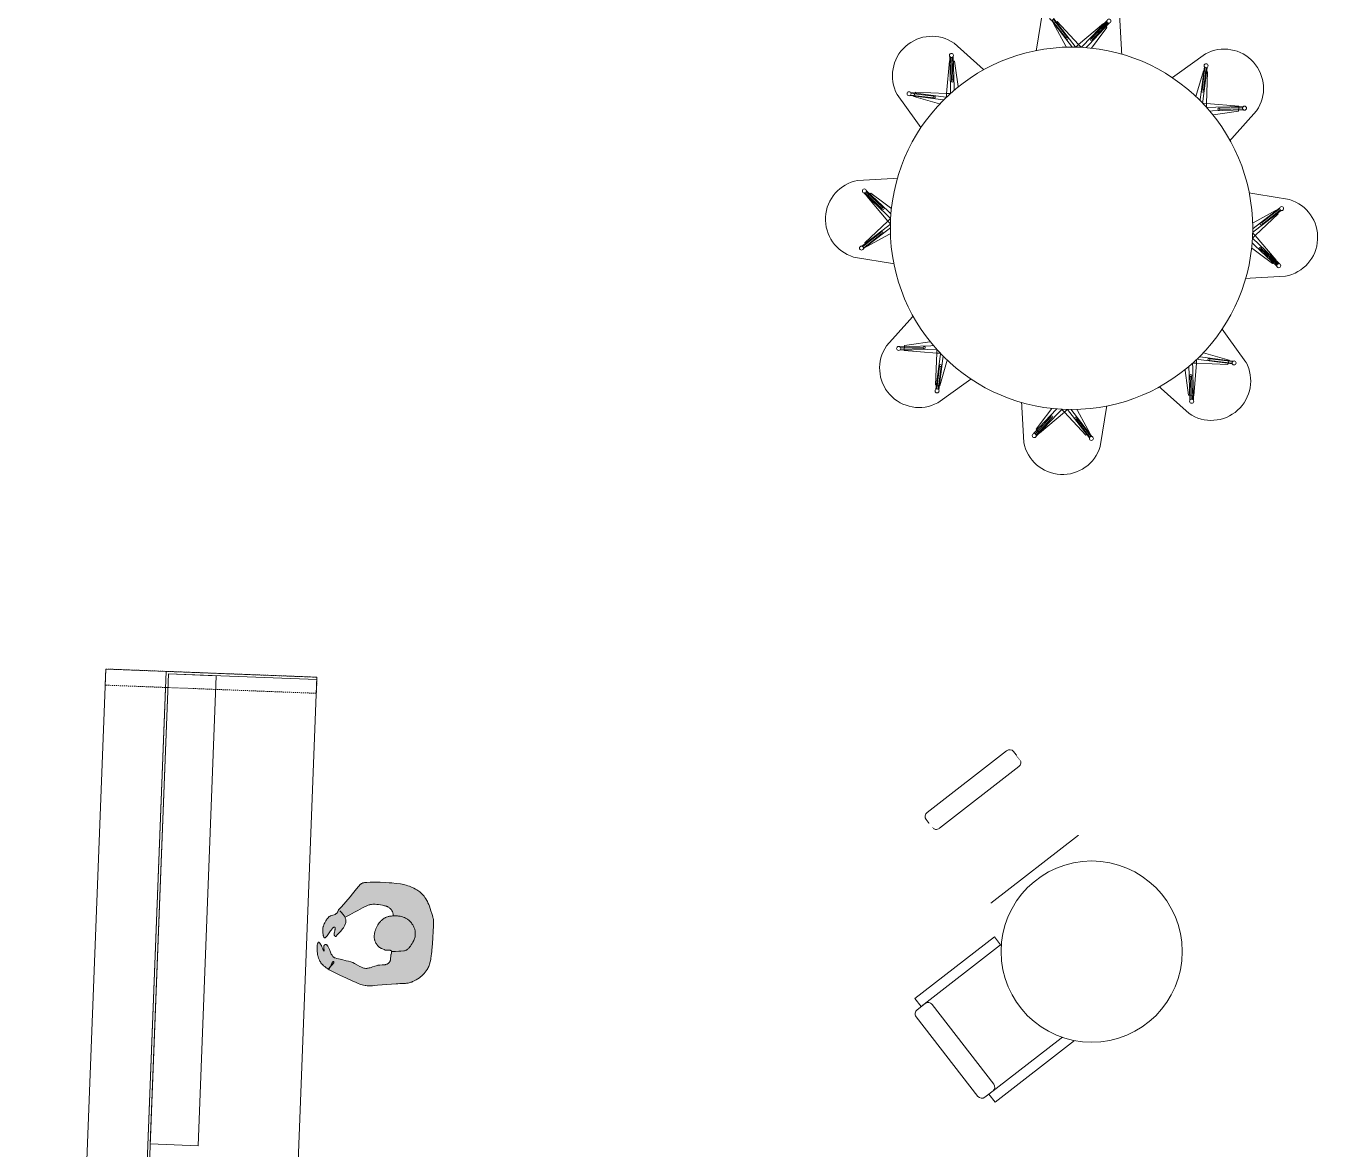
# Model space of a CAD drawing. Header units: millimetres. Extents: x 17924 to 83548, y -4690 to 56252.
# Drawn here: x 75173 to 81602, y 27943 to 33521 of the extents above; entities that cross this region are included whole.
import ezdxf

# ---------------------------------------------------------------- set-up
doc = ezdxf.new("R2010")
doc.units = ezdxf.units.MM
doc.header["$MEASUREMENT"] = 0
doc.linetypes.add('DGN Style 2', pattern=[10, 6, -4])
for name, color, linetype, lineweight in [('FIXT-JNRY-PART', 42, 'Continuous', 0), ('FURN', 40, 'Continuous', 0), ('FURN-FREE', 1, 'Continuous', 0), ('PRES-FILL', 7, 'Continuous', 0), ('PRES-PEOP', 42, 'Continuous', 0)]:
    doc.layers.add(name, color=color, linetype=linetype, lineweight=lineweight)

# ---------------------------------------------------------------- blocks, each defined once
blk = doc.blocks.new('*U40')
at = {"layer": 'PRES-FILL', "linetype": 'ByBlock', "lineweight": -2}
h = blk.add_hatch(color=0, dxfattribs=at)
edge = h.paths.add_edge_path(flags=16)
edge.add_spline(control_points=[(-87.1, -291.1), (-88.9, -288.5), (-89.4, -283.3), (-89.5, -277.4)], knot_values=[0, 0, 0, 0, 1, 1, 1, 1], degree=3, periodic=0)
edge.add_spline(control_points=[(-89.5, -277.4), (-94.1, -264.3), (-102.3, -248.1), (-95, -247.6), (-88, -247), (-89.7, -264.1), (-89.5, -277.4)], knot_values=[0, 0, 0, 0, 0.509531, 0.509531, 0.509531, 1, 1, 1, 1], degree=3, periodic=0)
edge.add_spline(control_points=[(-89.5, -277.4), (-87.5, -283), (-86.2, -288.1), (-87.1, -291.1)], knot_values=[0, 0, 0, 0, 1, 1, 1, 1], degree=3, periodic=0)
edge.add_spline(control_points=[(-87.1, -291.1), (-86, -292.7), (-84.3, -293.3), (-82, -292.6), (-63.6, -286.7), (-44.9, -280.7), (-26.4, -274.1), (-4, -266.1), (18.4, -258.1), (40.8, -249.8), (62.1, -241.9), (84, -234.3), (102, -220.3), (117.4, -208.3), (129.9, -193.2), (142.6, -178.6), (163, -155.2), (182.9, -131.3), (203.2, -107.9), (213.2, -96.5), (224.2, -86), (234.3, -74.7), (246.7, -60.8), (254.8, -44.4), (259.7, -25), (268.8, 10.8), (269.4, 46.9), (252.7, 77.9), (241.3, 99.1), (227.3, 117.8), (212, 135.7), (198.2, 151.6), (184.4, 167.6), (170.6, 183.5), (153.9, 202.7), (137.1, 221.9), (119.8, 240.6), (106.8, 254.7), (88.4, 262.4), (71.1, 271.5), (49.3, 282.9), (28.3, 292.7), (3.3, 297.3), (-21.5, 302), (-44.7, 298.6), (-68.4, 290.7), (-91.1, 283.2), (-111.9, 273.8), (-130.5, 259.8), (-157.5, 239.5), (-182.8, 217.5), (-207.6, 194.9), (-226.2, 177.9), (-244, 160), (-260.3, 140.7), (-265.4, 134.8), (-270.1, 127.5), (-269.8, 119.5), (-269, 91.5), (-265, 65.1), (-263.2, 38), (-261.2, 9.3), (-260.2, -19.6), (-257.9, -48.3), (-257.6, -51.7), (-255, -54.6), (-254.2, -58), (-253.4, -61.6), (-253.2, -65.2), (-253.5, -68.8), (-254.4, -82.4), (-267.6, -92.2), (-268.2, -106.7), (-269, -125.4), (-262.5, -142.7), (-255.6, -157.8), (-248.2, -173.7), (-230.6, -189), (-215.1, -195.9), (-194.6, -205.1), (-227.5, -119.8), (-210.4, -122.7), (-200.6, -124.4), (-194.9, -152.8), (-181.9, -153.3), (-179.8, -153.3), (-175.7, -153.3), (-175.6, -151), (-174.7, -121.2), (-175.9, -84.2), (-191.9, -63.8), (-196.2, -58.4), (-202.4, -54.5), (-209.7, -51.7)], knot_values=[0, 0, 0, 0, 0.004098, 0.004098, 0.004098, 0.036354, 0.036354, 0.036354, 0.07573, 0.07573, 0.07573, 0.113201, 0.113201, 0.113201, 0.145266, 0.145266, 0.145266, 0.196552, 0.196552, 0.196552, 0.221625, 0.221625, 0.221625, 0.252365, 0.252365, 0.252365, 0.309173, 0.309173, 0.309173, 0.348127, 0.348127, 0.348127, 0.382965, 0.382965, 0.382965, 0.425054, 0.425054, 0.425054, 0.456865, 0.456865, 0.456865, 0.496842, 0.496842, 0.496842, 0.536467, 0.536467, 0.536467, 0.574696, 0.574696, 0.574696, 0.630228, 0.630228, 0.630228, 0.671879, 0.671879, 0.671879, 0.684675, 0.684675, 0.684675, 0.729775, 0.729775, 0.729775, 0.777357, 0.777357, 0.777357, 0.783126, 0.783126, 0.783126, 0.789055, 0.789055, 0.789055, 0.811446, 0.811446, 0.811446, 0.840448, 0.840448, 0.840448, 0.871083, 0.871083, 0.871083, 0.911485, 0.911485, 0.911485, 0.934486, 0.934486, 0.934486, 0.938181, 0.938181, 0.938181, 0.987094, 0.987094, 0.987094, 1, 1, 1, 1], degree=3, periodic=0)
edge.add_line((-209.7, -51.7), (-194, 0))
edge.add_spline(control_points=[(-194, 0), (-187, 22.7), (-179.6, 45.3), (-171.5, 67.7), (-163, 91.4), (-139.6, 107.6), (-118.7, 121.9), (-107.4, 129.7), (-96.1, 136.5), (-80.5, 136.9), (-68.4, 137.2), (-58.5, 133.8), (-50.1, 127.2)], knot_values=[0, 0, 0, 0, 0.324205, 0.324205, 0.324205, 0.66843, 0.66843, 0.66843, 0.855113, 0.855113, 0.855113, 1, 1, 1, 1], degree=3, periodic=0)
edge.add_line((-50.1, 127.2), (-43.4, 121.9))
edge.add_spline(control_points=[(-43.4, 121.9), (-53, 112), (-61.7, 101.2), (-66.2, 86.4), (-72, 67.4), (-70.6, 51.9), (-65.8, 32.4), (-60.9, 12.4), (-52.4, -3.9), (-40.5, -16.6), (-29.8, -28), (-15.7, -35.9), (4.1, -37.8), (21.4, -39.5), (32.8, -32.6), (46, -27.7), (56.1, -23.9), (64, -4.3), (73.4, -9.4), (78.2, -11.9), (80, -18.4), (83, -23.2), (90.4, -35.2), (104.9, -43.5), (103.9, -59.9), (102.6, -82.9), (81.9, -92.8), (71.8, -109.6), (62.8, -124.7), (56.9, -143.1), (45.7, -155.8), (27.6, -176.6), (-8.7, -176.6), (-33.9, -189.3), (-57.3, -201), (-80, -218.6), (-102.9, -230.2), (-126.4, -242.2), (-170.3, -203.5), (-183.9, -215.1), (-185.4, -216.4), (-186.2, -221.3), (-185.7, -224), (-184, -232.5), (-161.6, -243.7), (-165.3, -244.4), (-170.3, -245.4), (-189.8, -234), (-202.1, -232.4), (-207, -231.8), (-219.2, -228.5), (-217.4, -233.8), (-214.3, -243.7), (-208.3, -250.8), (-201.7, -257.1), (-184.8, -273.2), (-168.6, -289.9), (-141.4, -295.4), (-121.8, -299.2), (-104.3, -296.7), (-90.1, -293.9), (-88.5, -293.6), (-87.5, -292.6), (-87.1, -291.1)], knot_values=[0, 0, 0, 0, 0.044568, 0.044568, 0.044568, 0.101682, 0.101682, 0.101682, 0.159954, 0.159954, 0.159954, 0.212108, 0.212108, 0.212108, 0.25772, 0.25772, 0.25772, 0.292514, 0.292514, 0.292514, 0.310285, 0.310285, 0.310285, 0.355053, 0.355053, 0.355053, 0.417583, 0.417583, 0.417583, 0.47369, 0.47369, 0.47369, 0.564976, 0.564976, 0.564976, 0.649839, 0.649839, 0.649839, 0.736981, 0.736981, 0.736981, 0.746599, 0.746599, 0.746599, 0.777051, 0.777051, 0.777051, 0.817948, 0.817948, 0.817948, 0.83422, 0.83422, 0.83422, 0.863911, 0.863911, 0.863911, 0.939425, 0.939425, 0.939425, 0.993629, 0.993629, 0.993629, 1, 1, 1, 1], degree=3, periodic=0)
at = {"layer": 'PRES-PEOP', "color": 0, "linetype": 'ByBlock', "lineweight": -2, "flags": 128}
for points in [[(-250.1, -46.7), (-245.7, -46.6), (-237.5, -46.8), (-230.4, -47.4), (-224.5, -48.2), (-219.5, -49.2), (-215.2, -50.3), (-211.7, -51.4), (-208.7, -52.4), (-206.2, -53.5), (-202, -55.6), (-199.2, -57.3), (-197.2, -58.8), (-194.4, -61.2), (-191.9, -63.8), (-189.1, -67.7), (-186.7, -71.7), (-184.7, -75.7), (-183.1, -79.6), (-181.7, -83.5), (-180.6, -87.3), (-178.9, -94.7), (-177.8, -101.4), (-177, -107.5), (-176.1, -118.3), (-175.7, -126.6), (-175.5, -139), (-175.6, -151), (-175.6, -151.3), (-175.6, -151.5), (-175.7, -151.6), (-175.8, -151.8), (-175.9, -151.9), (-176, -152.1), (-176.1, -152.2), (-176.3, -152.4), (-176.6, -152.6), (-176.8, -152.7), (-177.1, -152.8), (-177.4, -152.9), (-177.7, -153), (-178.2, -153.1), (-178.7, -153.2), (-179.1, -153.2), (-179.9, -153.3), (-180.4, -153.3), (-180.9, -153.3), (-181.1, -153.3), (-181.6, -153.3), (-181.9, -153.3), (-183.1, -153.1), (-184.2, -152.8), (-185.2, -152.4), (-186.2, -151.9), (-187.1, -151.4), (-188.8, -150), (-190.4, -148.4), (-191.8, -146.8), (-193, -145.1), (-195.3, -141.7), (-199, -135.4), (-200.4, -133.1), (-201.6, -131.2), (-202.6, -129.5), (-203.6, -128.2), (-204.4, -127.2), (-205.8, -125.5), (-206.9, -124.5), (-207.8, -123.8), (-209.1, -123.1), (-209.7, -122.9), (-210.4, -122.7), (-211.9, -122.7), (-213, -123.1), (-213.9, -124), (-214.5, -125.1), (-215, -126.6), (-215.3, -128.2), (-215.4, -130.1), (-215.5, -132), (-215.4, -134.1), (-215.3, -136.3), (-214.8, -140.8), (-214.2, -145.4), (-213.4, -150), (-210.3, -167.7), (-209.3, -174.1), (-208.6, -179.4), (-208.2, -183.6), (-208, -186.9), (-208.1, -189.5), (-208.3, -191.5), (-208.6, -193), (-209, -194.2), (-209.4, -195), (-210.3, -196), (-211.3, -196.5), (-212.1, -196.6), (-213.5, -196.5), (-215.1, -195.9), (-218.1, -194.5), (-220.8, -193), (-223.5, -191.4), (-228.4, -188.2), (-232.6, -185.1), (-236.1, -182.1), (-239.1, -179.4), (-241.7, -176.9), (-245.9, -172.4), (-248.7, -168.8), (-250.7, -166.1), (-253.3, -162), (-254.5, -159.9), (-255.6, -157.8), (-258.1, -152), (-260.3, -146.9), (-262.1, -142.2), (-263.5, -138), (-264.6, -134.3), (-265.5, -131), (-266.8, -125.1), (-267.5, -120.6), (-267.9, -117.2), (-268.2, -112), (-268.2, -106.7), (-267.9, -104), (-267.5, -101.6), (-266.8, -99.4), (-266.1, -97.4), (-265.3, -95.6), (-263.7, -92.2), (-257.3, -80.8), (-255.9, -77.9), (-255, -75.7), (-254.4, -74), (-253.8, -71.4), (-253.5, -68.8), (-253.4, -67.4), (-253.4, -66.2), (-253.4, -65.2), (-253.4, -63.4), (-253.5, -62.1), (-253.6, -61), (-253.9, -59.5), (-254.2, -58), (-254.4, -57.4), (-254.6, -56.8), (-254.8, -56.3), (-255.2, -55.3), (-256.9, -51.8), (-257.3, -51), (-257.5, -50.3), (-257.6, -49.8), (-257.8, -49), (-257.9, -48.3), (-259.4, -26.7), (-261.2, 5.6), (-263.2, 38), (-264.9, 58.2), (-267.8, 88.6), (-269.1, 104), (-269.8, 119.5), (-269.8, 121), (-269.7, 122.4), (-269.5, 123.7), (-269.3, 124.9), (-269, 126), (-268.3, 128), (-267.6, 129.7), (-266.9, 131.2), (-266.2, 132.5), (-264.9, 134.7), (-263.8, 136.3), (-262.1, 138.6), (-260.3, 140.7), (-254.1, 147.9), (-243, 160.1), (-234.4, 169.1), (-221.2, 182.2), (-207.6, 194.9), (-188.9, 211.7), (-174.6, 224.1), (-163.8, 233.3), (-147.3, 246.7), (-130.5, 259.8), (-123.4, 264.8), (-117, 268.9), (-111.4, 272.2), (-106.3, 275), (-97.2, 279.4), (-90.2, 282.5), (-79.4, 286.8), (-68.4, 290.7), (-59.5, 293.4), (-51.8, 295.5), (-45, 296.9), (-39.1, 297.9), (-33.9, 298.6), (-29.3, 299), (-21.3, 299.4), (-15.2, 299.4), (-10.7, 299.1), (-3.7, 298.4), (3.3, 297.3), (12.5, 295.3), (20.3, 293.3), (26.9, 291.2), (32.6, 289.2), (42.4, 285.3), (49.6, 282.1), (60.3, 277), (71.1, 271.5), (84.2, 264.8), (93.9, 259.7), (101, 255.6), (106.1, 252.3), (109.7, 249.7), (112.4, 247.6), (116.2, 244.2), (119.8, 240.6), (132.7, 226.5), (151.7, 205.1), (170.6, 183.5), (191.3, 159.6), (212, 135.7), (217.7, 128.9), (222.5, 122.9), (230.7, 112.2), (236.6, 104), (240.9, 97.7), (247, 87.9), (252.7, 77.9), (255.6, 72), (258, 66.4), (259.9, 61.1), (261.5, 56), (262.7, 51.2), (264.5, 42.1), (265.5, 33.9), (265.9, 26.7), (266, 20.4), (265.5, 9.2), (264.6, 0.7), (263.7, -5.7), (261.9, -15.4), (259.7, -25), (257.7, -32.1), (255.7, -38.2), (253.8, -43.3), (251.9, -47.6), (250.1, -51.3), (248.5, -54.4), (245.4, -59.8), (242.9, -63.7), (240.9, -66.5), (237.7, -70.7), (234.3, -74.7), (226.6, -83.1), (214.8, -95.4), (208.9, -101.6), (203.2, -107.9), (172.9, -143.3), (142.6, -178.6), (133.1, -189.6), (125.8, -197.8), (120.2, -203.8), (115.9, -208.1), (112.5, -211.3), (107.4, -215.9), (102, -220.3), (98.6, -222.8), (92, -227.2), (86, -230.7), (80.6, -233.6), (75.8, -235.9), (67.1, -239.7), (54, -244.9), (40.8, -249.8), (7.2, -262.1), (-26.4, -274.1), (-40.3, -278.9), (-61.2, -285.9), (-82, -292.6), (-83.3, -292.9), (-84.4, -292.9), (-85.4, -292.6), (-86.2, -292.1), (-86.8, -291.4), (-87.4, -290.6), (-87.9, -289.7), (-88.3, -288.7), (-88.6, -287.6), (-88.9, -286.4), (-89.3, -283.9), (-89.5, -281.2), (-89.8, -259.2), (-90, -256.8), (-90.2, -254.8), (-90.5, -253.2), (-90.8, -252), (-91.1, -251), (-91.4, -250.2), (-92.1, -249.1), (-92.6, -248.4), (-93.1, -248), (-94, -247.7), (-95, -247.6), (-95.9, -247.7), (-96.6, -248.1), (-97.1, -248.7), (-97.5, -249.4), (-97.7, -250.3), (-97.7, -251.2), (-97.6, -252.3), (-97.5, -253.4), (-97.3, -254.6), (-96.6, -257.1), (-95.8, -259.6), (-95, -262.1), (-93.1, -267.2), (-89.8, -276.2), (-88.7, -279.5), (-87.9, -282.2), (-87.3, -284.5), (-87, -286.3), (-86.8, -287.8), (-86.8, -289), (-86.9, -289.9), (-87, -290.7), (-87.4, -291.9), (-87.8, -292.6), (-88.3, -293), (-89.1, -293.6), (-90.1, -293.9), (-95.6, -294.9), (-100.6, -295.8), (-105.2, -296.4), (-109.4, -296.9), (-113.1, -297.2), (-116.4, -297.4), (-122.4, -297.5), (-127.1, -297.3), (-130.6, -297.1), (-135.9, -296.4), (-141.4, -295.4), (-146.3, -294.1), (-150.7, -292.7), (-154.7, -291.3), (-158.2, -289.8), (-161.5, -288.3), (-167.3, -285.1), (-172.1, -282.1), (-176.1, -279.3), (-182.9, -274.1), (-187.7, -270), (-194.8, -263.6), (-201.7, -257.1), (-204.2, -254.7), (-206.3, -252.5), (-208.1, -250.5), (-209.6, -248.7), (-210.8, -247), (-211.9, -245.5), (-213.6, -242.8), (-214.7, -240.7), (-215.5, -239.1), (-216.6, -236.5), (-217.4, -233.8), (-217.5, -233.4), (-217.5, -233), (-217.5, -232.6), (-217.4, -232.3), (-217.3, -232), (-217.1, -231.8), (-216.9, -231.6), (-216.6, -231.5), (-216.3, -231.3), (-216.1, -231.2), (-215.4, -231.1), (-214.8, -231), (-214.1, -230.9), (-213.4, -230.9), (-212.7, -230.9), (-211.3, -231), (-210.1, -231.2), (-207.9, -231.5), (-206.3, -231.8), (-205.1, -232), (-204.3, -232.1), (-203.7, -232.2), (-202.8, -232.3), (-202.1, -232.4), (-199.7, -232.8), (-197.3, -233.4), (-195, -234), (-192.8, -234.8), (-188.6, -236.3), (-184.8, -237.8), (-181.6, -239.1), (-178.9, -240.3), (-176.6, -241.2), (-174.7, -242), (-173.2, -242.6), (-171.9, -243.1), (-170.8, -243.5), (-169, -244), (-167.9, -244.3), (-167.1, -244.4), (-166.1, -244.5), (-165.3, -244.4), (-165, -244.3), (-164.9, -244.1), (-164.9, -243.9), (-165.1, -243.7), (-165.3, -243.4), (-165.6, -243.1), (-165.9, -242.8), (-166.3, -242.4), (-167.2, -241.7), (-168.3, -240.9), (-169.4, -240.1), (-170.5, -239.3), (-171.7, -238.5), (-173.9, -236.9), (-175.9, -235.4), (-177.6, -234.1), (-179.1, -232.9), (-180.3, -231.8), (-181.3, -230.8), (-182.1, -230), (-183.4, -228.5), (-184.2, -227.3), (-184.8, -226.5), (-185.1, -225.9), (-185.4, -224.9), (-185.7, -224), (-185.7, -223.5), (-185.8, -222.9), (-185.8, -222.4), (-185.8, -221.9), (-185.7, -220.9), (-185.7, -220), (-185.5, -219.2), (-185.4, -218.5), (-185.3, -218), (-185.2, -217.5), (-185.1, -217.1), (-184.9, -216.8), (-184.7, -216.3), (-184.5, -215.9), (-184.4, -215.7), (-184.2, -215.3), (-183.9, -215.1), (-182.6, -214.1), (-181.1, -213.4), (-179.6, -213), (-177.9, -212.8), (-176.2, -212.8), (-174.5, -212.9), (-170.8, -213.6), (-167.1, -214.6), (-163.4, -215.8), (-159.8, -217.2), (-152.7, -220.2), (-139.6, -225.8), (-134.6, -227.8), (-130.2, -229.3), (-126.4, -230.5), (-123.2, -231.3), (-120.4, -231.8), (-115.7, -232.4), (-112.2, -232.5), (-109.8, -232.3), (-106.2, -231.5), (-102.9, -230.2), (-94.3, -225.6), (-86.8, -221.2), (-73.7, -213), (-53.9, -200.5), (-43.9, -194.7), (-33.9, -189.3), (-29, -187), (-24.3, -185.2), (-15, -182.1), (1.9, -177.5), (14.4, -173.8), (19, -172.3), (22.9, -170.8), (29.4, -168), (33.9, -165.5), (37.2, -163.4), (41.7, -159.9), (43.8, -157.9), (45.7, -155.8), (47.8, -153.4), (49.6, -151), (52.7, -146.2), (55.3, -141.8), (57.4, -137.9), (60.9, -130.7), (66.2, -120), (68.9, -114.7), (71.8, -109.6), (73.8, -106.5), (75.9, -103.8), (80.1, -98.8), (88, -90.5), (91, -87.3), (93.4, -84.5), (95.5, -81.9), (97.1, -79.6), (98.5, -77.5), (100.5, -73.6), (101.8, -70.5), (102.6, -68), (103.5, -64.1), (103.8, -62.1), (103.9, -59.9), (104, -58.4), (104, -57), (103.7, -54.3), (103.1, -52), (102.5, -49.9), (101.7, -47.9), (100.8, -46.2), (99.9, -44.7), (83, -23.2), (82.4, -22.3), (78.6, -15), (78.1, -14.1), (77.6, -13.4), (76.7, -12.2), (76, -11.4), (75.4, -10.8), (74.9, -10.4), (74.2, -9.8), (73.4, -9.4), (72.5, -9), (71.6, -8.7), (70.8, -8.6), (70, -8.5), (69.3, -8.6), (68.5, -8.7), (67.8, -9), (66.5, -9.6), (65.2, -10.3), (64.1, -11.2), (63, -12.1), (62, -13.1), (60.1, -15), (56.7, -18.7), (54.2, -21.5), (52.2, -23.5), (50.7, -24.8), (49.6, -25.7), (48.7, -26.3), (47.4, -27.1), (46, -27.7), (41.1, -29.6), (32.7, -33), (29.5, -34.2), (26.6, -35.2), (24.1, -35.9), (21.8, -36.5), (17.7, -37.3), (14.5, -37.8), (12, -38), (8.2, -38), (6.2, -37.9), (4.1, -37.8), (0.5, -37.4), (-2.8, -36.8), (-5.8, -36.2), (-8.5, -35.6), (-11, -34.9), (-15.4, -33.4), (-19.1, -31.9), (-22.2, -30.4), (-24.8, -29), (-27, -27.7), (-30.6, -25.2), (-33.3, -23.2), (-37, -20), (-40.5, -16.6), (-42.7, -14.2), (-46.6, -9.4), (-49.8, -5), (-52.4, -0.9), (-54.6, 2.8), (-56.3, 6.1), (-57.8, 9.2), (-60.2, 14.6), (-61.8, 18.9), (-64, 25.5), (-65.8, 32.4), (-66.6, 36), (-68, 42.5), (-68.9, 48), (-69.5, 52.8), (-69.8, 56.9), (-69.9, 60.5), (-69.9, 63.6), (-69.6, 69.2), (-69.2, 73.3), (-68.6, 76.5), (-67.6, 81.4), (-66.2, 86.4), (-65.3, 89.2), (-64.3, 91.8), (-63.3, 94.1), (-61.3, 98.4), (-59.3, 101.9), (-57.5, 104.8), (-55.8, 107.3), (-52.7, 111.5), (-50.2, 114.5), (-46.3, 118.9), (-42.3, 123.1), (-37.2, 128.3), (-32.5, 132.7), (-28.3, 136.4), (-24.5, 139.5), (-21.1, 142.1), (-18, 144.3), (-12.4, 148), (-7.9, 150.5), (-4.4, 152.2), (1, 154.6), (6.7, 156.6), (10.4, 157.8), (13.8, 158.6), (17, 159.3), (19.9, 159.8), (25.5, 160.4), (30.2, 160.6), (34.4, 160.6), (38, 160.4), (44.4, 159.8), (49.1, 159), (56.3, 157.5), (63.4, 155.6), (67.7, 154.1), (71.7, 152.6), (75.4, 150.9), (78.7, 149.1), (81.7, 147.3), (84.5, 145.4), (89.5, 141.7), (93.6, 138.1), (97, 134.7), (99.8, 131.6), (102.1, 128.7), (105.8, 123.5), (108.3, 119.4), (109.9, 116.3), (112.1, 111.4), (113.9, 106.4), (116.7, 97.3), (119.1, 89.1), (120.8, 81.7), (122.1, 75.3), (122.9, 69.7), (123.3, 64.8), (123.4, 60.6), (123.3, 57), (123, 54), (122.5, 51.3), (121.5, 46.9), (120.3, 43.6), (119.3, 41.3), (117.3, 38), (115, 34.8), (105.6, 23.9), (98.3, 15.8), (87.3, 3.9), (76.2, -7.9)], [(-209.7, -51.7), (-201.8, -25.9), (-194, 0), (-188.7, 17), (-180.4, 42.4), (-171.5, 67.7), (-169.8, 72), (-167.8, 76), (-165.7, 79.6), (-163.6, 82.8), (-161.4, 85.7), (-157, 91), (-152.8, 95.4), (-148.9, 99.1), (-141.6, 105.3), (-136, 109.7), (-127.3, 115.9), (-118.7, 121.9), (-114.5, 124.8), (-110.7, 127.1), (-107.4, 129.1), (-104.4, 130.7), (-101.7, 132), (-99.3, 133), (-97.2, 133.8), (-93.3, 135), (-90.3, 135.8), (-87.9, 136.2), (-84.3, 136.7), (-80.5, 136.9), (-78.3, 136.9), (-76.2, 136.8), (-74.3, 136.7), (-72.6, 136.5), (-69.4, 136), (-66.7, 135.4), (-64.4, 134.8), (-62.5, 134.1), (-60.8, 133.5), (-58, 132.2), (-56, 131.1), (-54.5, 130.2), (-52.3, 128.8), (-50.1, 127.2), (-46.8, 124.6), (-43.4, 121.9)]]:
    blk.add_lwpolyline(points, dxfattribs=at)
blk = doc.blocks.new('*U282')
at = {"color": 0, "linetype": 'ByBlock', "lineweight": -2}
for p, q in [((-250, 275), (-225, 275)), ((275, 275), (275, -275))]:
    blk.add_line(p, q, dxfattribs=at)
at = {"color": 0, "linetype": 'ByBlock', "lineweight": -2, "extrusion": (0, 0, -1), "flags": 128}
for points in [[(225, 325), (-275, 325), (-275, 275), (225, 275), (225, 325)], [(225, -275), (-275, -275), (-275, -325), (225, -325), (225, -275)]]:
    blk.add_lwpolyline(points, close=True, dxfattribs=at)
for points in [[(275, 250), (275, -250)], [(175, -250), (175, 250)], [(250, -275), (200, -275)]]:
    blk.add_lwpolyline(points, dxfattribs=at)
at = {"color": 0, "linetype": 'ByBlock', "lineweight": -2}
for centre, start, end in [((-250, 250), 89.99997, 179.99997), ((-200, 250), 359.99997, 89.99997), ((-250, -250), 179.99997, 269.99997), ((-200, -250), 269.99997, 359.99997)]:
    blk.add_arc(centre, 25, start, end, dxfattribs=at)
blk = doc.blocks.new('*U283')
at = {"linetype": 'ByBlock', "lineweight": -2}
for p, q in [((-385.8, 48.8), (-370.5, 29.1)), ((-64.1, -366.1), (370.5, -29.1))]:
    blk.add_line(p, q, dxfattribs=at)
at = {"linetype": 'ByBlock', "lineweight": -2, "flags": 128}
for points in [[(-381.4, 83.9), (13.8, 390.3)], [(75, 311.2), (-320.1, 4.9)]]:
    blk.add_lwpolyline(points, dxfattribs=at)
at = {"color": 1, "linetype": 'ByBlock', "lineweight": -2, "flags": 128}
blk.add_lwpolyline([(48.8, 385.8), (79.5, 346.3)], dxfattribs=at)
at = {"linetype": 'ByBlock', "lineweight": -2, "extrusion": (0, 0, -1)}
for centre, start, end in [((-29.1, 370.5), 52.21307, 142.21307), ((-59.7, 331), 142.21307, 232.21307), ((366.1, 64.1), 322.21307, 52.21307), ((335.4, 24.6), 232.21307, 322.21307)]:
    blk.add_arc(centre, 25, start, end, dxfattribs=at)
at = {"linetype": 'ByBlock', "lineweight": -2}
for points in [[(64.1, 366.1), (370.5, -29.1), (410, 1.6), (103.7, 396.7)], [(-410, -1.6), (-103.7, -396.7), (-64.1, -366.1), (-370.5, 29.1)]]:
    blk.add_wipeout(points, dxfattribs=at)
blk = doc.blocks.new('DSR_5')
at = {"color": 0, "linetype": 'ByBlock', "lineweight": -2}
for p, q in [((-232, -217.6), (-187.2, 191.8)), ((-142.6, 144.7), (121, -162.8)), ((-140.3, 145.4), (-64.4, 59)), ((133.9, 158.6), (-136.7, -157.1)), ((-133, 148.5), (-58.5, 63.7)), ((-131.9, 128.2), (-113.5, 139.7)), ((-131, 152.9), (131, -152.9)), ((146.5, 146.2), (-120.3, -169.1)), ((-113.5, 139.7), (-1.1, 30.9)), ((-1.1, 30.9), (117.2, 142)), ((133.8, 150.9), (60, 62.7)), ((138.5, 146.5), (65.2, 58.9)), ((117.2, 142), (134.7, 123.3)), ((238, -217.6), (193.2, 191.8)), ((-42.5, -14.9), (-131.9, 128.2)), ((134.7, 123.3), (44.7, -10.6)), ((-42.5, -14.9), (-119.8, -132.1)), ((-96.5, -147.4), (3.2, -56.3)), ((3.2, -56.3), (103.4, -148.9)), ((118.4, -132.6), (44.7, -10.6)), ((128.1, -153.6), (51.8, -64.2)), ((-127.3, -153.5), (-52.1, -66.9)), ((-118.4, -160.3), (-43.6, -70.7)), ((120.9, -161.2), (43.1, -69.2)), ((-119.8, -132.1), (-96.5, -147.4)), ((103.4, -148.9), (118.4, -132.6)), ((-232, -217.6), (238, -217.6))]:
    blk.add_line(p, q, dxfattribs=at)
at = {"color": 0, "linetype": 'ByBlock', "lineweight": -2, "flags": 128}
blk.add_lwpolyline([(-42.5, -14.9), (-1.1, 30.9), (44.7, -10.6), (3.2, -56.3), (-42.5, -14.9)], close=True, dxfattribs=at)
at = {"color": 0, "linetype": 'ByBlock', "lineweight": -2}
for centre, radius in [((-141, 154.8), 10), ((143.1, 155.6), 10), ((-59.2, 58.1), 5), ((61.1, 58.1), 5), ((-47.3, -66.7), 5), ((47.6, -66.7), 5), ((-128, -163.1), 10), ((131, -163.1), 10)]:
    blk.add_circle(centre, radius, dxfattribs=at)
blk.add_arc((3, 145.6), 195.8, 13.66142, 166.33858, dxfattribs=at)
blk = doc.blocks.new('DSR_6')
at = {"color": 0, "linetype": 'ByBlock', "lineweight": -2}
for p, q in [((-232, -217.6), (-187.2, 191.8)), ((-142.6, 144.7), (121, -162.8)), ((-140.3, 145.4), (-64.4, 59)), ((133.9, 158.6), (-136.7, -157.1)), ((-133, 148.5), (-58.5, 63.7)), ((-131.9, 128.2), (-113.5, 139.7)), ((-131, 152.9), (131, -152.9)), ((146.5, 146.2), (-120.3, -169.1)), ((-113.5, 139.7), (-1.1, 30.9)), ((-1.1, 30.9), (117.2, 142)), ((133.8, 150.9), (60, 62.7)), ((138.5, 146.5), (65.2, 58.9)), ((117.2, 142), (134.7, 123.3)), ((238, -217.6), (193.2, 191.8)), ((-42.5, -14.9), (-131.9, 128.2)), ((134.7, 123.3), (44.7, -10.6)), ((-42.5, -14.9), (-119.8, -132.1)), ((-96.5, -147.4), (3.2, -56.3)), ((3.2, -56.3), (103.4, -148.9)), ((118.4, -132.6), (44.7, -10.6)), ((128.1, -153.6), (51.8, -64.2)), ((-127.3, -153.5), (-52.1, -66.9)), ((-118.4, -160.3), (-43.6, -70.7)), ((120.9, -161.2), (43.1, -69.2)), ((-119.8, -132.1), (-96.5, -147.4)), ((103.4, -148.9), (118.4, -132.6)), ((-232, -217.6), (238, -217.6))]:
    blk.add_line(p, q, dxfattribs=at)
at = {"color": 0, "linetype": 'ByBlock', "lineweight": -2, "flags": 128}
blk.add_lwpolyline([(-42.5, -14.9), (-1.1, 30.9), (44.7, -10.6), (3.2, -56.3), (-42.5, -14.9)], close=True, dxfattribs=at)
at = {"color": 0, "linetype": 'ByBlock', "lineweight": -2}
for centre, radius in [((-141, 154.8), 10), ((143.1, 155.6), 10), ((-59.2, 58.1), 5), ((61.1, 58.1), 5), ((-47.3, -66.7), 5), ((47.6, -66.7), 5), ((-128, -163.1), 10), ((131, -163.1), 10)]:
    blk.add_circle(centre, radius, dxfattribs=at)
blk.add_arc((3, 145.6), 195.8, 13.66142, 166.33858, dxfattribs=at)
blk = doc.blocks.new('DSR_7')
at = {"color": 0, "linetype": 'ByBlock', "lineweight": -2}
for p, q in [((-232, -217.6), (-187.2, 191.8)), ((-142.6, 144.7), (121, -162.8)), ((-140.3, 145.4), (-64.4, 59)), ((133.9, 158.6), (-136.7, -157.1)), ((-133, 148.5), (-58.5, 63.7)), ((-131.9, 128.2), (-113.5, 139.7)), ((-131, 152.9), (131, -152.9)), ((146.5, 146.2), (-120.3, -169.1)), ((-113.5, 139.7), (-1.1, 30.9)), ((-1.1, 30.9), (117.2, 142)), ((133.8, 150.9), (60, 62.7)), ((138.5, 146.5), (65.2, 58.9)), ((117.2, 142), (134.7, 123.3)), ((238, -217.6), (193.2, 191.8)), ((-42.5, -14.9), (-131.9, 128.2)), ((134.7, 123.3), (44.7, -10.6)), ((-42.5, -14.9), (-119.8, -132.1)), ((-96.5, -147.4), (3.2, -56.3)), ((3.2, -56.3), (103.4, -148.9)), ((118.4, -132.6), (44.7, -10.6)), ((128.1, -153.6), (51.8, -64.2)), ((-127.3, -153.5), (-52.1, -66.9)), ((-118.4, -160.3), (-43.6, -70.7)), ((120.9, -161.2), (43.1, -69.2)), ((-119.8, -132.1), (-96.5, -147.4)), ((103.4, -148.9), (118.4, -132.6)), ((-232, -217.6), (238, -217.6))]:
    blk.add_line(p, q, dxfattribs=at)
at = {"color": 0, "linetype": 'ByBlock', "lineweight": -2, "flags": 128}
blk.add_lwpolyline([(-42.5, -14.9), (-1.1, 30.9), (44.7, -10.6), (3.2, -56.3), (-42.5, -14.9)], close=True, dxfattribs=at)
at = {"color": 0, "linetype": 'ByBlock', "lineweight": -2}
for centre, radius in [((-141, 154.8), 10), ((143.1, 155.6), 10), ((-59.2, 58.1), 5), ((61.1, 58.1), 5), ((-47.3, -66.7), 5), ((47.6, -66.7), 5), ((-128, -163.1), 10), ((131, -163.1), 10)]:
    blk.add_circle(centre, radius, dxfattribs=at)
blk.add_arc((3, 145.6), 195.8, 13.66142, 166.33858, dxfattribs=at)
blk = doc.blocks.new('DSR_8')
at = {"color": 0, "linetype": 'ByBlock', "lineweight": -2}
for p, q in [((-232, -217.6), (-187.2, 191.8)), ((-142.6, 144.7), (121, -162.8)), ((-140.3, 145.4), (-64.4, 59)), ((133.9, 158.6), (-136.7, -157.1)), ((-133, 148.5), (-58.5, 63.7)), ((-131.9, 128.2), (-113.5, 139.7)), ((-131, 152.9), (131, -152.9)), ((146.5, 146.2), (-120.3, -169.1)), ((-113.5, 139.7), (-1.1, 30.9)), ((-1.1, 30.9), (117.2, 142)), ((133.8, 150.9), (60, 62.7)), ((138.5, 146.5), (65.2, 58.9)), ((117.2, 142), (134.7, 123.3)), ((238, -217.6), (193.2, 191.8)), ((-42.5, -14.9), (-131.9, 128.2)), ((134.7, 123.3), (44.7, -10.6)), ((-42.5, -14.9), (-119.8, -132.1)), ((-96.5, -147.4), (3.2, -56.3)), ((3.2, -56.3), (103.4, -148.9)), ((118.4, -132.6), (44.7, -10.6)), ((128.1, -153.6), (51.8, -64.2)), ((-127.3, -153.5), (-52.1, -66.9)), ((-118.4, -160.3), (-43.6, -70.7)), ((120.9, -161.2), (43.1, -69.2)), ((-119.8, -132.1), (-96.5, -147.4)), ((103.4, -148.9), (118.4, -132.6)), ((-232, -217.6), (238, -217.6))]:
    blk.add_line(p, q, dxfattribs=at)
at = {"color": 0, "linetype": 'ByBlock', "lineweight": -2, "flags": 128}
blk.add_lwpolyline([(-42.5, -14.9), (-1.1, 30.9), (44.7, -10.6), (3.2, -56.3), (-42.5, -14.9)], close=True, dxfattribs=at)
at = {"color": 0, "linetype": 'ByBlock', "lineweight": -2}
for centre, radius in [((-141, 154.8), 10), ((143.1, 155.6), 10), ((-59.2, 58.1), 5), ((61.1, 58.1), 5), ((-47.3, -66.7), 5), ((47.6, -66.7), 5), ((-128, -163.1), 10), ((131, -163.1), 10)]:
    blk.add_circle(centre, radius, dxfattribs=at)
blk.add_arc((3, 145.6), 195.8, 13.66142, 166.33858, dxfattribs=at)
blk = doc.blocks.new('DSR_9')
at = {"color": 0, "linetype": 'ByBlock', "lineweight": -2}
for p, q in [((-232, -217.6), (-187.2, 191.8)), ((-142.6, 144.7), (121, -162.8)), ((-140.3, 145.4), (-64.4, 59)), ((133.9, 158.6), (-136.7, -157.1)), ((-133, 148.5), (-58.5, 63.7)), ((-131.9, 128.2), (-113.5, 139.7)), ((-131, 152.9), (131, -152.9)), ((146.5, 146.2), (-120.3, -169.1)), ((-113.5, 139.7), (-1.1, 30.9)), ((-1.1, 30.9), (117.2, 142)), ((133.8, 150.9), (60, 62.7)), ((138.5, 146.5), (65.2, 58.9)), ((117.2, 142), (134.7, 123.3)), ((238, -217.6), (193.2, 191.8)), ((-42.5, -14.9), (-131.9, 128.2)), ((134.7, 123.3), (44.7, -10.6)), ((-42.5, -14.9), (-119.8, -132.1)), ((-96.5, -147.4), (3.2, -56.3)), ((3.2, -56.3), (103.4, -148.9)), ((118.4, -132.6), (44.7, -10.6)), ((128.1, -153.6), (51.8, -64.2)), ((-127.3, -153.5), (-52.1, -66.9)), ((-118.4, -160.3), (-43.6, -70.7)), ((120.9, -161.2), (43.1, -69.2)), ((-119.8, -132.1), (-96.5, -147.4)), ((103.4, -148.9), (118.4, -132.6)), ((-232, -217.6), (238, -217.6))]:
    blk.add_line(p, q, dxfattribs=at)
at = {"color": 0, "linetype": 'ByBlock', "lineweight": -2, "flags": 128}
blk.add_lwpolyline([(-42.5, -14.9), (-1.1, 30.9), (44.7, -10.6), (3.2, -56.3), (-42.5, -14.9)], close=True, dxfattribs=at)
at = {"color": 0, "linetype": 'ByBlock', "lineweight": -2}
for centre, radius in [((-141, 154.8), 10), ((143.1, 155.6), 10), ((-59.2, 58.1), 5), ((61.1, 58.1), 5), ((-47.3, -66.7), 5), ((47.6, -66.7), 5), ((-128, -163.1), 10), ((131, -163.1), 10)]:
    blk.add_circle(centre, radius, dxfattribs=at)
blk.add_arc((3, 145.6), 195.8, 13.66142, 166.33858, dxfattribs=at)
blk = doc.blocks.new('DSR_10')
at = {"color": 0, "linetype": 'ByBlock', "lineweight": -2}
for p, q in [((-232, -217.6), (-187.2, 191.8)), ((-142.6, 144.7), (121, -162.8)), ((-140.3, 145.4), (-64.4, 59)), ((133.9, 158.6), (-136.7, -157.1)), ((-133, 148.5), (-58.5, 63.7)), ((-131.9, 128.2), (-113.5, 139.7)), ((-131, 152.9), (131, -152.9)), ((146.5, 146.2), (-120.3, -169.1)), ((-113.5, 139.7), (-1.1, 30.9)), ((-1.1, 30.9), (117.2, 142)), ((133.8, 150.9), (60, 62.7)), ((138.5, 146.5), (65.2, 58.9)), ((117.2, 142), (134.7, 123.3)), ((238, -217.6), (193.2, 191.8)), ((-42.5, -14.9), (-131.9, 128.2)), ((134.7, 123.3), (44.7, -10.6)), ((-42.5, -14.9), (-119.8, -132.1)), ((-96.5, -147.4), (3.2, -56.3)), ((3.2, -56.3), (103.4, -148.9)), ((118.4, -132.6), (44.7, -10.6)), ((128.1, -153.6), (51.8, -64.2)), ((-127.3, -153.5), (-52.1, -66.9)), ((-118.4, -160.3), (-43.6, -70.7)), ((120.9, -161.2), (43.1, -69.2)), ((-119.8, -132.1), (-96.5, -147.4)), ((103.4, -148.9), (118.4, -132.6)), ((-232, -217.6), (238, -217.6))]:
    blk.add_line(p, q, dxfattribs=at)
at = {"color": 0, "linetype": 'ByBlock', "lineweight": -2, "flags": 128}
blk.add_lwpolyline([(-42.5, -14.9), (-1.1, 30.9), (44.7, -10.6), (3.2, -56.3), (-42.5, -14.9)], close=True, dxfattribs=at)
at = {"color": 0, "linetype": 'ByBlock', "lineweight": -2}
for centre, radius in [((-141, 154.8), 10), ((143.1, 155.6), 10), ((-59.2, 58.1), 5), ((61.1, 58.1), 5), ((-47.3, -66.7), 5), ((47.6, -66.7), 5), ((-128, -163.1), 10), ((131, -163.1), 10)]:
    blk.add_circle(centre, radius, dxfattribs=at)
blk.add_arc((3, 145.6), 195.8, 13.66142, 166.33858, dxfattribs=at)
blk = doc.blocks.new('DSR_11')
at = {"color": 0, "linetype": 'ByBlock', "lineweight": -2}
for p, q in [((-232, -217.6), (-187.2, 191.8)), ((-142.6, 144.7), (121, -162.8)), ((-140.3, 145.4), (-64.4, 59)), ((133.9, 158.6), (-136.7, -157.1)), ((-133, 148.5), (-58.5, 63.7)), ((-131.9, 128.2), (-113.5, 139.7)), ((-131, 152.9), (131, -152.9)), ((146.5, 146.2), (-120.3, -169.1)), ((-113.5, 139.7), (-1.1, 30.9)), ((-1.1, 30.9), (117.2, 142)), ((133.8, 150.9), (60, 62.7)), ((138.5, 146.5), (65.2, 58.9)), ((117.2, 142), (134.7, 123.3)), ((238, -217.6), (193.2, 191.8)), ((-42.5, -14.9), (-131.9, 128.2)), ((134.7, 123.3), (44.7, -10.6)), ((-42.5, -14.9), (-119.8, -132.1)), ((-96.5, -147.4), (3.2, -56.3)), ((3.2, -56.3), (103.4, -148.9)), ((118.4, -132.6), (44.7, -10.6)), ((128.1, -153.6), (51.8, -64.2)), ((-127.3, -153.5), (-52.1, -66.9)), ((-118.4, -160.3), (-43.6, -70.7)), ((120.9, -161.2), (43.1, -69.2)), ((-119.8, -132.1), (-96.5, -147.4)), ((103.4, -148.9), (118.4, -132.6)), ((-232, -217.6), (238, -217.6))]:
    blk.add_line(p, q, dxfattribs=at)
at = {"color": 0, "linetype": 'ByBlock', "lineweight": -2, "flags": 128}
blk.add_lwpolyline([(-42.5, -14.9), (-1.1, 30.9), (44.7, -10.6), (3.2, -56.3), (-42.5, -14.9)], close=True, dxfattribs=at)
at = {"color": 0, "linetype": 'ByBlock', "lineweight": -2}
for centre, radius in [((-141, 154.8), 10), ((143.1, 155.6), 10), ((-59.2, 58.1), 5), ((61.1, 58.1), 5), ((-47.3, -66.7), 5), ((47.6, -66.7), 5), ((-128, -163.1), 10), ((131, -163.1), 10)]:
    blk.add_circle(centre, radius, dxfattribs=at)
blk.add_arc((3, 145.6), 195.8, 13.66142, 166.33858, dxfattribs=at)
blk = doc.blocks.new('DSR_12')
at = {"color": 0, "linetype": 'ByBlock', "lineweight": -2}
for p, q in [((-232, -217.6), (-187.2, 191.8)), ((-142.6, 144.7), (121, -162.8)), ((-140.3, 145.4), (-64.4, 59)), ((133.9, 158.6), (-136.7, -157.1)), ((-133, 148.5), (-58.5, 63.7)), ((-131.9, 128.2), (-113.5, 139.7)), ((-131, 152.9), (131, -152.9)), ((146.5, 146.2), (-120.3, -169.1)), ((-113.5, 139.7), (-1.1, 30.9)), ((-1.1, 30.9), (117.2, 142)), ((133.8, 150.9), (60, 62.7)), ((138.5, 146.5), (65.2, 58.9)), ((117.2, 142), (134.7, 123.3)), ((238, -217.6), (193.2, 191.8)), ((-42.5, -14.9), (-131.9, 128.2)), ((134.7, 123.3), (44.7, -10.6)), ((-42.5, -14.9), (-119.8, -132.1)), ((-96.5, -147.4), (3.2, -56.3)), ((3.2, -56.3), (103.4, -148.9)), ((118.4, -132.6), (44.7, -10.6)), ((128.1, -153.6), (51.8, -64.2)), ((-127.3, -153.5), (-52.1, -66.9)), ((-118.4, -160.3), (-43.6, -70.7)), ((120.9, -161.2), (43.1, -69.2)), ((-119.8, -132.1), (-96.5, -147.4)), ((103.4, -148.9), (118.4, -132.6)), ((-232, -217.6), (238, -217.6))]:
    blk.add_line(p, q, dxfattribs=at)
at = {"color": 0, "linetype": 'ByBlock', "lineweight": -2, "flags": 128}
blk.add_lwpolyline([(-42.5, -14.9), (-1.1, 30.9), (44.7, -10.6), (3.2, -56.3), (-42.5, -14.9)], close=True, dxfattribs=at)
at = {"color": 0, "linetype": 'ByBlock', "lineweight": -2}
for centre, radius in [((-141, 154.8), 10), ((143.1, 155.6), 10), ((-59.2, 58.1), 5), ((61.1, 58.1), 5), ((-47.3, -66.7), 5), ((47.6, -66.7), 5), ((-128, -163.1), 10), ((131, -163.1), 10)]:
    blk.add_circle(centre, radius, dxfattribs=at)
blk.add_arc((3, 145.6), 195.8, 13.66142, 166.33858, dxfattribs=at)

msp = doc.modelspace()

# ---------------------------------------------------------------- linework, layer by layer
at = {"layer": 'FIXT-JNRY-PART', "color": 251, "linetype": 'DGN Style 2', "lineweight": 0}
msp.add_line((75866.4, 30220.4), (75476.3, 20124.9), dxfattribs=at)
at = {"layer": 'FIXT-JNRY-PART', "flags": 128}
msp.add_lwpolyline([(76222.6, 20016), (75173.4, 20056.6), (75570.3, 30326.9), (76619.5, 30286.4), (76222.6, 20016)], close=True, dxfattribs=at)
at = {"layer": 'FIXT-JNRY-PART', "lineweight": 13, "flags": 128}
msp.add_lwpolyline([(76222.6, 20016), (75473.2, 20045), (75870.1, 30315.3), (76619.5, 30286.4), (76619, 30274.4), (75881.6, 30302.9), (75766.3, 27319.1), (76503.7, 27290.6), (76387.9, 24292.8), (75650.4, 24321.3), (75485.6, 20056.5), (76223.1, 20028), (76222.6, 20016)], dxfattribs=at)
at = {"layer": 'FIXT-JNRY-PART', "lineweight": 0, "flags": 128}
msp.add_lwpolyline([(75791.4, 27968.6), (75881.6, 30302.9), (76119.4, 30293.7), (76029.2, 27959.4), (75791.4, 27968.6)], close=True, dxfattribs=at)
at = {"layer": 'FURN', "color": 252, "linetype": 'DGN Style 2', "lineweight": 0, "flags": 128}
msp.add_lwpolyline([(75570.3, 30326.9), (76619.5, 30286.4), (76616.4, 30206.4), (75567.2, 30247), (75570.3, 30326.9)], close=True, dxfattribs=at)

# ---------------------------------------------------------------- block references
at = {"layer": 'FURN-FREE'}
for name, p, rotation in [('DSR_11', (80402.2, 33396.8), 356.9539070708475), ('DSR_12', (79768.8, 33162.9), 41.95390707084754), ('DSR_10', (81015.4, 33114.4), 311.9539070708475), ('DSR_5', (79486.4, 32549.7), 86.95390707084756), ('DSR_9', (81249.3, 32481), 266.9539070708475), ('DSR_6', (79720.3, 31916.4), 131.9539070708475), ('DSR_8', (80966.8, 31867.8), 221.9539070708476), ('DSR_7', (80333.5, 31633.9), 176.9539070708476)]:
    msp.add_blockref(name, p, dxfattribs=dict(at, rotation=rotation))
msp.add_blockref('*U283', (80031.2, 29531), dxfattribs=at)
at = {"layer": 'FURN-FREE', "extrusion": (0, 0, -1), "xscale": 0.9999990990353708, "yscale": 0.9999990990353708, "zscale": 0.9999990990353708, "rotation": 142.213104108933}
msp.add_blockref('*U282', (-79966.5, 28571.1), dxfattribs=at)
at = {"layer": 'PRES-FILL', "xscale": 1.000009635247656, "yscale": 1.000009635247656, "zscale": 1.000009635247656, "rotation": 315.3793713514841}
msp.add_blockref('*U40', (76944.3, 28983.6), dxfattribs=at)

# ---------------------------------------------------------------- next in the draw order: wipeouts: each hides what was drawn before it
for points in [[(80402.6, 33414.7), (80346, 33415.1), (80289.6, 33412), (80233.4, 33405.3), (80177.8, 33395.1), (80123, 33381.4), (80069.1, 33364.3), (80016.3, 33343.9), (79965, 33320.2), (79915.3, 33293.3), (79867.3, 33263.4), (79821.3, 33230.5), (79777.5, 33194.7), (79736, 33156.3), (79697, 33115.4), (79660.7, 33072.1), (79627.1, 33026.6), (79596.5, 32979.1), (79568.9, 32929.7), (79544.4, 32878.8), (79523.2, 32826.3), (79505.4, 32772.7), (79490.9, 32718), (79479.9, 32662.6), (79472.4, 32606.5), (79468.5, 32550.1), (79468.1, 32493.6), (79471.2, 32437.1), (79477.9, 32381), (79488.1, 32325.4), (79501.8, 32270.5), (79518.8, 32216.6), (79539.3, 32163.9), (79563, 32112.6), (79589.9, 32062.8), (79619.8, 32014.9), (79652.7, 31968.9), (79688.4, 31925.1), (79726.8, 31883.6), (79767.8, 31844.6), (79811.1, 31808.2), (79856.6, 31774.7), (79904.1, 31744), (79953.5, 31716.4), (80004.4, 31692), (80056.9, 31670.8), (80110.5, 31652.9), (80165.2, 31638.5), (80220.6, 31627.5), (80276.7, 31620), (80333.1, 31616), (80389.6, 31615.6), (80446.1, 31618.8), (80502.2, 31625.5), (80557.8, 31635.7), (80612.7, 31649.3), (80666.6, 31666.4), (80719.3, 31686.8), (80770.6, 31710.5), (80820.4, 31737.4), (80868.3, 31767.4), (80914.3, 31800.3), (80958.1, 31836), (80999.6, 31874.4), (81038.6, 31915.3), (81075, 31958.6), (81108.5, 32004.1), (81139.2, 32051.7), (81166.8, 32101), (81191.2, 32152), (81212.4, 32204.4), (81230.2, 32258.1), (81244.7, 32312.7), (81255.7, 32368.2), (81263.2, 32424.2), (81267.1, 32480.6), (81267.6, 32537.2), (81264.4, 32593.6), (81257.7, 32649.8), (81247.5, 32705.4), (81233.9, 32760.2), (81216.8, 32814.1), (81196.4, 32866.8), (81172.6, 32918.2), (81145.8, 32967.9), (81115.8, 33015.9), (81082.9, 33061.9), (81047.2, 33105.7), (81008.8, 33147.2), (80967.8, 33186.2), (80924.5, 33222.5), (80879, 33256.1), (80831.5, 33286.7), (80782.2, 33314.3), (80731.2, 33338.8), (80678.8, 33359.9), (80625.1, 33377.8), (80570.5, 33392.3), (80515, 33403.3)], [(80884.2, 28753.7), (80894.1, 28780.2), (80902.2, 28807.3), (80908.7, 28834.8), (80913.4, 28862.7), (80916.4, 28890.8), (80917.6, 28919), (80917, 28947.3), (80914.6, 28975.5), (80910.5, 29003.4), (80904.6, 29031.1), (80897, 29058.3), (80887.7, 29085), (80876.8, 29111.1), (80864.2, 29136.4), (80850.1, 29160.9), (80834.5, 29184.4), (80817.4, 29207), (80798.9, 29228.4), (80779.1, 29248.6), (80758.1, 29267.5), (80736, 29285), (80712.8, 29301.2), (80688.6, 29315.8), (80663.5, 29328.9), (80637.7, 29340.4), (80611.2, 29350.3), (80584.2, 29358.5), (80556.6, 29364.9), (80528.8, 29369.7), (80500.7, 29372.6), (80472.4, 29373.8), (80444.1, 29373.2), (80416, 29370.9), (80388, 29366.7), (80360.4, 29360.9), (80333.1, 29353.3), (80306.4, 29344), (80280.4, 29333), (80255, 29320.5), (80230.6, 29306.3), (80207, 29290.7), (80184.5, 29273.6), (80163.1, 29255.2), (80142.9, 29235.4), (80124, 29214.4), (80106.4, 29192.2), (80090.2, 29169), (80075.6, 29144.8), (80062.5, 29119.8), (80051, 29094), (80041.1, 29067.5), (80033, 29040.4), (80026.5, 29012.9), (80021.8, 28985), (80018.8, 28956.9), (80017.6, 28928.7), (80018.2, 28900.4), (80020.6, 28872.2), (80024.7, 28844.3), (80030.6, 28816.6), (80038.2, 28789.4), (80047.4, 28762.7), (80058.4, 28736.6), (80071, 28711.3), (80085.1, 28686.8), (80100.7, 28663.2), (80117.8, 28640.7), (80136.3, 28619.3), (80156.1, 28599.1), (80177.1, 28580.2), (80199.2, 28562.6), (80222.4, 28546.5), (80246.6, 28531.8), (80271.6, 28518.7), (80297.5, 28507.2), (80324, 28497.4), (80351, 28489.2), (80378.5, 28482.7), (80406.4, 28478), (80434.5, 28475.1), (80462.8, 28473.9), (80491, 28474.5), (80519.2, 28476.8), (80547.2, 28480.9), (80574.8, 28486.8), (80602.1, 28494.4), (80628.8, 28503.7), (80654.8, 28514.6), (80680.2, 28527.2), (80704.6, 28541.3), (80728.2, 28557), (80750.7, 28574.1), (80772.1, 28592.5), (80792.3, 28612.3), (80811.2, 28633.3), (80828.8, 28655.5), (80844.9, 28678.7), (80859.6, 28702.8)]]:
    msp.add_wipeout(points).dxf.layer = 'FURN-FREE'

# ---------------------------------------------------------------- next in the draw order: linework, layer by layer
at = {"layer": 'FURN-FREE'}
for centre, radius in [((80367.8, 32515.4), 900), ((80467.6, 28923.8), 450)]:
    msp.add_circle(centre, radius, dxfattribs=at)

doc.saveas('drawing.dxf')
